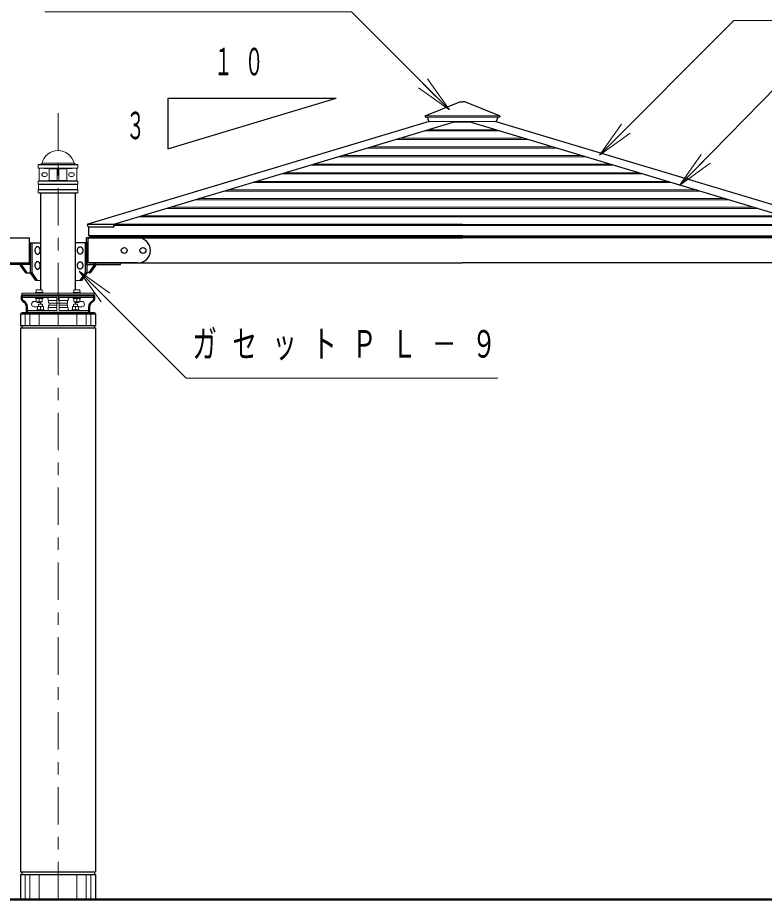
# Model space of a CAD drawing. Units: millimetres on the paper, scale 1:50. Extents: x -365 to 10, y -38 to 257.
# Drawn here: x -267.9 to -208.1, y 58.4 to 129.1 of the extents above; entities that cross this region are included whole.
import ezdxf
from ezdxf.enums import TextEntityAlignment as Align

# ---------------------------------------------------------------- set-up
doc = ezdxf.new("R2010")
doc.units = ezdxf.units.MM
doc.linetypes.add('USER2', pattern=[6, 3, -1, 1, -1])
doc.layers.add('LY_1', color=7, linetype='Continuous', lineweight=25)
doc.styles.add('ＭＳ ゴシック', font='')
doc.styles.get('ＭＳ ゴシック').set_extended_font_data('MS Gothic')

msp = doc.modelspace()

# ---------------------------------------------------------------- linework, layer by layer
at = {"layer": 'LY_1', "lineweight": 13}
for p, q in [((-233.331, 121.689), (-235.452, 123.811)), ((-235.099, 124.164), (-233.331, 121.689)), ((-233.331, 121.689), (-235.806, 123.457)), ((-221.317, 118.059), (-219.549, 120.533)), ((-221.317, 118.059), (-219.196, 120.18)), ((-218.842, 119.826), (-221.317, 118.059)), ((-214.904, 115.62), (-213.164, 118.115)), ((-266.271, 117.282), (-266.251, 117.302)), ((-266.251, 117.302), (-263.131, 117.302)), ((-266.089, 117.302), (-265.971, 117.42)), ((-265.971, 117.42), (-263.411, 117.42)), ((-263.293, 117.302), (-263.411, 117.42)), ((-263.131, 117.302), (-263.111, 117.282)), ((-214.904, 115.62), (-212.806, 117.765)), ((-212.449, 117.415), (-214.904, 115.62)), ((-266.271, 117.282), (-266.271, 117.022)), ((-266.271, 117.282), (-263.111, 117.282)), ((-266.271, 117.022), (-263.111, 117.022)), ((-266.271, 117.022), (-266.251, 117.002)), ((-266.251, 117.002), (-265.429, 116.966)), ((-266.251, 117.002), (-263.131, 117.002)), ((-266.191, 116.997), (-266.191, 116.006)), ((-265.841, 116.652), (-265.701, 116.652)), ((-265.391, 116.964), (-264.761, 116.964)), ((-265.391, 116.926), (-265.391, 116.076)), ((-264.761, 116.962), (-264.761, 116.042)), ((-263.991, 116.964), (-264.621, 116.964)), ((-264.621, 116.962), (-264.621, 116.042)), ((-263.991, 116.926), (-263.991, 116.076)), ((-263.131, 117.002), (-263.953, 116.966)), ((-263.541, 116.652), (-263.681, 116.652)), ((-263.191, 116.997), (-263.191, 116.006)), ((-263.131, 117.002), (-263.111, 117.022)), ((-263.111, 117.282), (-263.111, 117.022)), ((-266.231, 116.002), (-266.271, 115.962)), ((-266.271, 115.962), (-263.111, 115.962)), ((-266.271, 115.962), (-266.271, 115.722)), ((-266.231, 116.002), (-265.429, 116.037)), ((-266.231, 116.002), (-263.151, 116.002)), ((-265.841, 116.352), (-265.701, 116.352)), ((-265.391, 116.038), (-264.761, 116.038)), ((-263.991, 116.038), (-264.621, 116.038)), ((-263.151, 116.002), (-263.953, 116.037)), ((-263.541, 116.352), (-263.681, 116.352)), ((-263.151, 116.002), (-263.111, 115.962)), ((-263.111, 115.962), (-263.111, 115.722)), ((-266.271, 115.722), (-263.111, 115.722)), ((-266.271, 115.722), (-266.251, 115.702)), ((-266.251, 115.302), (-266.271, 115.282)), ((-266.271, 115.282), (-263.111, 115.282)), ((-266.271, 115.282), (-266.271, 115.042)), ((-266.251, 115.702), (-263.131, 115.702)), ((-266.251, 115.702), (-266.251, 115.302)), ((-266.251, 115.302), (-263.131, 115.302)), ((-263.111, 115.722), (-263.131, 115.702)), ((-263.131, 115.702), (-263.131, 115.302)), ((-263.131, 115.302), (-263.111, 115.282)), ((-263.111, 115.282), (-263.111, 115.042)), ((-266.271, 115.042), (-263.111, 115.042)), ((-266.271, 115.042), (-266.231, 115.002)), ((-266.231, 115.002), (-263.151, 115.002)), ((-263.111, 115.042), (-263.151, 115.002)), ((-263.009, 108.769), (-260.888, 106.647)), ((-263.009, 108.769), (-260.534, 107.001)), ((-261.242, 106.294), (-263.009, 108.769)), ((-262.793, 108.02), (-263.293, 108.02)), ((-267.591, 107), (-267.591, 106.819)), ((-261.791, 107), (-267.591, 107)), ((-265.891, 107.064), (-266.491, 107.064)), ((-266.491, 107.064), (-266.491, 107)), ((-266.431, 107.264), (-266.431, 107.064)), ((-265.951, 107.264), (-266.431, 107.264)), ((-265.951, 107.264), (-265.951, 107.064)), ((-265.891, 107.064), (-265.891, 107)), ((-262.891, 107.064), (-263.491, 107.064)), ((-263.491, 107.064), (-263.491, 107)), ((-262.951, 107.264), (-263.431, 107.264)), ((-263.431, 107.264), (-263.431, 107.064)), ((-262.951, 107.264), (-262.951, 107.064)), ((-262.891, 107.064), (-262.891, 107)), ((-261.791, 107), (-261.791, 106.819)), ((-267.591, 106.639), (-264.781, 106.639)), ((-266.591, 106.339), (-266.431, 106.339)), ((-266.491, 106.575), (-266.491, 106.639)), ((-266.491, 106.575), (-265.891, 106.575)), ((-266.431, 106.315), (-266.431, 106.575)), ((-266.431, 106.315), (-265.951, 106.315)), ((-266.351, 106.263), (-266.351, 106.315)), ((-266.351, 106.263), (-266.031, 106.263)), ((-265.931, 106.119), (-266.251, 106.119)), ((-266.251, 106.119), (-266.251, 105.923)), ((-266.191, 106.315), (-266.191, 106.575)), ((-266.031, 106.263), (-266.031, 106.315)), ((-265.951, 106.315), (-265.951, 106.575)), ((-265.931, 106.119), (-265.931, 105.923)), ((-265.891, 106.575), (-265.891, 106.639)), ((-265.491, 106.539), (-265.491, 106.419)), ((-265.451, 106.399), (-265.491, 106.419)), ((-264.781, 106.399), (-265.451, 106.399)), ((-265.451, 106.399), (-265.451, 106.219)), ((-265.411, 106.199), (-265.451, 106.219)), ((-265.451, 106.019), (-265.411, 106.039)), ((-265.451, 106.019), (-265.451, 105.839)), ((-264.781, 106.199), (-265.411, 106.199)), ((-265.411, 106.199), (-265.411, 106.039)), ((-264.781, 106.039), (-265.411, 106.039)), ((-264.781, 106.639), (-264.781, 105.599)), ((-264.641, 106.199), (-264.741, 106.199)), ((-264.601, 106.639), (-264.601, 105.599)), ((-261.791, 106.639), (-264.601, 106.639)), ((-264.601, 106.399), (-263.931, 106.399)), ((-264.601, 106.199), (-263.971, 106.199)), ((-264.601, 106.039), (-263.971, 106.039)), ((-263.971, 106.199), (-263.931, 106.219)), ((-263.971, 106.199), (-263.971, 106.039)), ((-263.931, 106.019), (-263.971, 106.039)), ((-263.931, 106.399), (-263.891, 106.419)), ((-263.931, 106.399), (-263.931, 106.219)), ((-263.931, 106.019), (-263.931, 105.839)), ((-263.891, 106.539), (-263.891, 106.419)), ((-263.491, 106.575), (-263.491, 106.639)), ((-262.891, 106.575), (-263.491, 106.575)), ((-263.451, 106.119), (-263.451, 105.923)), ((-263.131, 106.119), (-263.451, 106.119)), ((-263.431, 106.315), (-263.431, 106.575)), ((-262.951, 106.315), (-263.431, 106.315)), ((-263.351, 106.263), (-263.351, 106.315)), ((-263.031, 106.263), (-263.351, 106.263)), ((-263.191, 106.315), (-263.191, 106.575)), ((-263.131, 106.119), (-263.131, 105.923)), ((-263.031, 106.263), (-263.031, 106.315)), ((-262.951, 106.315), (-262.951, 106.575)), ((-262.791, 106.339), (-262.951, 106.339)), ((-262.891, 106.575), (-262.891, 106.639)), ((-267.316, 105.32), (-267.316, 104.419)), ((-267.191, 105.599), (-264.781, 105.599)), ((-266.941, 105.32), (-266.941, 104.419)), ((-266.591, 105.899), (-266.331, 105.899)), ((-266.391, 105.663), (-265.791, 105.663)), ((-266.391, 105.663), (-266.391, 105.599)), ((-266.331, 105.923), (-265.851, 105.923)), ((-266.331, 105.923), (-266.331, 105.663)), ((-266.191, 105.32), (-266.191, 104.419)), ((-266.091, 105.923), (-266.091, 105.663)), ((-265.851, 105.923), (-265.851, 105.663)), ((-265.791, 105.663), (-265.791, 105.599)), ((-265.491, 105.819), (-265.451, 105.839)), ((-265.491, 105.819), (-265.491, 105.699)), ((-264.781, 105.839), (-265.451, 105.839)), ((-264.691, 105.32), (-264.691, 104.419)), ((-264.601, 105.839), (-263.931, 105.839)), ((-262.191, 105.599), (-264.601, 105.599)), ((-263.891, 105.819), (-263.931, 105.839)), ((-263.891, 105.819), (-263.891, 105.699)), ((-263.591, 105.663), (-263.591, 105.599)), ((-263.591, 105.663), (-262.991, 105.663)), ((-263.051, 105.923), (-263.531, 105.923)), ((-263.531, 105.923), (-263.531, 105.663)), ((-263.291, 105.923), (-263.291, 105.663)), ((-263.191, 105.32), (-263.191, 104.419)), ((-263.051, 105.923), (-263.051, 105.663)), ((-262.791, 105.899), (-263.051, 105.899)), ((-262.991, 105.663), (-262.991, 105.599)), ((-262.441, 105.32), (-262.441, 104.419)), ((-262.066, 105.32), (-262.066, 104.419)), ((-267.316, 60.42), (-267.316, 58.42)), ((-266.941, 60.42), (-266.941, 58.42)), ((-266.191, 60.42), (-266.191, 58.42)), ((-264.691, 60.42), (-264.691, 58.42)), ((-263.191, 60.42), (-263.191, 58.42)), ((-262.441, 60.42), (-262.441, 58.42)), ((-262.066, 60.42), (-262.066, 58.42))]:
    msp.add_line(p, q, dxfattribs=at)
at = {"layer": 'LY_1'}
for p, q in [((-255.898, 122.618), (-255.898, 118.574)), ((-255.898, 122.618), (-242.418, 122.618)), ((-255.898, 118.573), (-242.418, 122.617)), ((-266.089, 115.002), (-266.089, 107.264)), ((-263.293, 107.264), (-263.293, 115.002)), ((-262.231, 111.589), (-262.231, 112.301)), ((-262.496, 108.62), (-262.496, 111.02)), ((-262.369, 108.62), (-262.369, 111.02)), ((-232.291, 111.589), (-262.231, 111.589)), ((-232.291, 111.589), (-202.351, 111.589)), ((-262.228, 108.62), (-261.803, 109.22)), ((-262.1, 108.62), (-261.676, 109.22)), ((-261.803, 109.22), (-261.803, 109.42)), ((-261.676, 109.22), (-261.803, 109.22)), ((-261.676, 109.22), (-261.676, 109.42)), ((-262.92, 108.02), (-262.496, 108.62)), ((-262.793, 108.02), (-262.369, 108.62)), ((-262.1, 108.62), (-262.496, 108.62))]:
    msp.add_line(p, q, dxfattribs=at)
at = {"layer": 'LY_1', "color": 2}
for p, q in [((-235.272, 121.212), (-232.489, 122.319)), ((-232.489, 122.319), (-232.291, 122.319)), ((-232.092, 122.319), (-232.291, 122.319)), ((-229.309, 121.212), (-232.092, 122.319)), ((-235.283, 121.186), (-235.254, 121.112)), ((-235.12, 121.099), (-234.984, 120.759)), ((-229.462, 121.099), (-229.597, 120.759)), ((-229.298, 121.186), (-229.328, 121.112)), ((-262.291, 111.02), (-263.293, 111.02))]:
    msp.add_line(p, q, dxfattribs=at)
at = {"layer": 'LY_1', "linetype": 'USER2', "lineweight": 13}
msp.add_line((-264.691, 58.42), (-264.691, 121.644), dxfattribs=at)
at = {"layer": 'LY_1', "color": 2, "lineweight": 13}
for p, q in [((-235.281, 121.205), (-232.291, 121.205)), ((-235.235, 121.099), (-232.291, 121.099)), ((-229.3, 121.205), (-232.291, 121.205)), ((-229.346, 121.099), (-232.291, 121.099)), ((-234.966, 120.746), (-232.291, 120.746)), ((-229.616, 120.746), (-232.291, 120.746))]:
    msp.add_line(p, q, dxfattribs=at)
at = {"layer": 'LY_1', "color": 131}
for p, q in [((-234.962, 120.746), (-262.315, 112.54)), ((-232.796, 120.746), (-260.252, 112.509)), ((-231.785, 120.746), (-204.33, 112.509)), ((-229.62, 120.746), (-202.267, 112.54)), ((-262.276, 112.301), (-262.336, 112.5)), ((-260.189, 112.301), (-260.252, 112.509)), ((-262.276, 112.301), (-260.189, 112.301)), ((-262.291, 109.5), (-262.291, 111.34)), ((-262.291, 109.42), (-262.291, 111.02)), ((-262.211, 111.42), (-232.291, 111.42)), ((-232.291, 111.484), (-262.191, 111.484)), ((-262.191, 111.42), (-262.191, 111.484)), ((-261.311, 111.42), (-262.191, 111.42)), ((-262.111, 111.42), (-261.271, 111.42)), ((-261.255, 111.589), (-261.255, 111.54)), ((-232.291, 111.484), (-202.391, 111.484)), ((-202.371, 111.42), (-232.291, 111.42)), ((-261.676, 109.42), (-262.291, 109.42)), ((-262.211, 109.42), (-232.291, 109.42)), ((-202.371, 109.42), (-232.291, 109.42))]:
    msp.add_line(p, q, dxfattribs=at)
at = {"layer": 'LY_1', "color": 12, "lineweight": 13}
for p, q in [((-232.981, 120.691), (-232.291, 120.691)), ((-231.601, 120.691), (-232.291, 120.691)), ((-235.279, 120.001), (-232.291, 120.001)), ((-234.965, 120.095), (-232.291, 120.095)), ((-229.617, 120.095), (-232.291, 120.095)), ((-229.302, 120.001), (-232.291, 120.001)), ((-239.563, 118.716), (-232.291, 118.716)), ((-237.578, 119.311), (-232.291, 119.311)), ((-237.264, 119.406), (-232.291, 119.406)), ((-227.318, 119.406), (-232.291, 119.406)), ((-227.003, 119.311), (-232.291, 119.311)), ((-225.019, 118.716), (-232.291, 118.716)), ((-241.861, 118.026), (-232.291, 118.026)), ((-239.877, 118.622), (-232.291, 118.622)), ((-224.705, 118.622), (-232.291, 118.622)), ((-222.72, 118.026), (-232.291, 118.026)), ((-244.16, 117.337), (-232.291, 117.337)), ((-242.176, 117.932), (-232.291, 117.932)), ((-222.406, 117.932), (-232.291, 117.932)), ((-220.421, 117.337), (-232.291, 117.337)), ((-246.459, 116.647), (-232.291, 116.647)), ((-244.475, 117.243), (-232.291, 117.243)), ((-220.107, 117.243), (-232.291, 117.243)), ((-218.123, 116.647), (-232.291, 116.647)), ((-248.758, 115.958), (-232.291, 115.958)), ((-246.773, 116.553), (-232.291, 116.553)), ((-217.808, 116.553), (-232.291, 116.553)), ((-215.824, 115.958), (-232.291, 115.958)), ((-251.371, 115.174), (-232.291, 115.174)), ((-251.057, 115.268), (-232.291, 115.268)), ((-249.072, 115.863), (-232.291, 115.863)), ((-215.509, 115.863), (-232.291, 115.863)), ((-213.525, 115.268), (-232.291, 115.268)), ((-213.211, 115.174), (-232.291, 115.174)), ((-253.67, 114.484), (-232.291, 114.484)), ((-253.355, 114.578), (-232.291, 114.578)), ((-211.226, 114.578), (-232.291, 114.578)), ((-210.912, 114.484), (-232.291, 114.484)), ((-255.968, 113.794), (-232.291, 113.794)), ((-255.654, 113.889), (-232.291, 113.889)), ((-208.927, 113.889), (-232.291, 113.889)), ((-208.613, 113.794), (-232.291, 113.794)), ((-258.267, 113.105), (-232.291, 113.105)), ((-257.953, 113.199), (-232.291, 113.199)), ((-206.629, 113.199), (-232.291, 113.199)), ((-206.314, 113.105), (-232.291, 113.105))]:
    msp.add_line(p, q, dxfattribs=at)
at = {"layer": 'LY_1', "color": 4}
for p, q in [((-232.291, 112.509), (-262.291, 112.509)), ((-232.291, 112.509), (-202.291, 112.509)), ((-271.091, 111.42), (-266.971, 111.42)), ((-266.971, 109.3), (-266.971, 111.42)), ((-266.971, 111.02), (-266.089, 111.02)), ((-266.886, 108.62), (-266.886, 111.02)), ((-266.758, 108.62), (-266.758, 111.02)), ((-271.091, 109.42), (-266.971, 109.42)), ((-266.971, 109.3), (-269.691, 109.3)), ((-267.706, 109.22), (-267.706, 109.3)), ((-267.706, 109.22), (-267.579, 109.22)), ((-267.281, 108.62), (-267.706, 109.22)), ((-267.579, 109.22), (-267.579, 109.3)), ((-267.154, 108.62), (-267.579, 109.22)), ((-267.281, 108.62), (-266.758, 108.62)), ((-266.461, 108.02), (-266.886, 108.62)), ((-266.334, 108.02), (-266.758, 108.62)), ((-267.606, 105.42), (-267.691, 105.32)), ((-261.691, 105.32), (-267.691, 105.32)), ((-267.691, 105.319), (-267.691, 104.419)), ((-261.777, 105.419), (-267.605, 105.419)), ((-261.776, 105.421), (-261.69, 105.321)), ((-261.691, 105.319), (-261.691, 104.419)), ((-267.691, 104.419), (-261.691, 104.419)), ((-267.691, 104.219), (-267.691, 60.62)), ((-267.691, 104.219), (-261.691, 104.219)), ((-267.605, 104.419), (-267.605, 104.219)), ((-261.776, 104.419), (-261.776, 104.219)), ((-261.691, 104.219), (-261.691, 60.62)), ((-267.691, 60.62), (-261.691, 60.62)), ((-267.691, 60.42), (-267.691, 58.42)), ((-267.691, 60.42), (-261.691, 60.42)), ((-267.605, 60.62), (-267.605, 60.42)), ((-261.776, 60.62), (-261.776, 60.42)), ((-261.691, 60.42), (-261.691, 58.42))]:
    msp.add_line(p, q, dxfattribs=at)
at = {"layer": 'LY_1', "color": 4, "lineweight": 13}
for p, q in [((-260.223, 112.415), (-232.291, 112.415)), ((-204.358, 112.415), (-232.291, 112.415)), ((-266.461, 108.02), (-266.089, 108.02))]:
    msp.add_line(p, q, dxfattribs=at)
at = {"layer": 'LY_1', "color": 40}
for p, q in [((-258.291, 111.42), (-262.411, 111.42)), ((-262.411, 109.3), (-262.411, 111.42)), ((-258.291, 109.42), (-262.411, 109.42)), ((-262.411, 109.3), (-259.691, 109.3)), ((-259.691, 109.3), (-259.691, 109.42))]:
    msp.add_line(p, q, dxfattribs=at)
at = {"layer": 'LY_1', "color": 140, "lineweight": 50}
for p, q in [((-267.591, 106.819), (-267.591, 106.536)), ((-267.591, 106.819), (-261.791, 106.819)), ((-261.791, 106.819), (-261.791, 106.536)), ((-267.191, 105.879), (-267.191, 105.419)), ((-267.191, 105.419), (-262.191, 105.419)), ((-262.191, 105.879), (-262.191, 105.419))]:
    msp.add_line(p, q, dxfattribs=at)
at = {"layer": 'LY_1', "lineweight": 50}
msp.add_line((-335.409, 58.42), (-123.688, 58.42), dxfattribs=at)
at = {"layer": 'LY_1', "lineweight": 13}
for points in [[(-233.331, 121.689), (-241.183, 129.542), (-265.762, 129.542)], [(-221.317, 118.059), (-210.537, 128.839), (-192.252, 128.839)], [(-214.904, 115.62), (-207.088, 123.612), (-180.088, 123.612)], [(-263.009, 108.769), (-254.415, 100.174), (-229.46, 100.174)]]:
    msp.add_lwpolyline(points, dxfattribs=at)
at = {"layer": 'LY_1', "color": 4}
for points in [[(-266.334, 110.72), (-266.353, 110.718), (-266.371, 110.715), (-266.389, 110.709), (-266.407, 110.701), (-266.424, 110.691), (-266.44, 110.679), (-266.456, 110.665), (-266.47, 110.649), (-266.484, 110.632), (-266.497, 110.612), (-266.508, 110.592), (-266.518, 110.57), (-266.526, 110.546), (-266.533, 110.522), (-266.539, 110.497), (-266.543, 110.472), (-266.545, 110.446), (-266.546, 110.42), (-266.545, 110.393), (-266.543, 110.367), (-266.539, 110.342), (-266.533, 110.317), (-266.526, 110.293), (-266.518, 110.27), (-266.508, 110.247), (-266.497, 110.227), (-266.484, 110.207), (-266.47, 110.19), (-266.456, 110.174), (-266.44, 110.16), (-266.424, 110.148), (-266.407, 110.138), (-266.389, 110.13), (-266.371, 110.124), (-266.353, 110.121), (-266.334, 110.12), (-266.316, 110.121), (-266.297, 110.124), (-266.279, 110.13), (-266.261, 110.138), (-266.244, 110.148), (-266.228, 110.16), (-266.212, 110.174), (-266.198, 110.19), (-266.184, 110.207), (-266.172, 110.227), (-266.16, 110.247), (-266.15, 110.27), (-266.142, 110.293), (-266.135, 110.317), (-266.129, 110.342), (-266.125, 110.367), (-266.123, 110.393), (-266.122, 110.42), (-266.123, 110.446), (-266.125, 110.472), (-266.129, 110.497), (-266.135, 110.522), (-266.142, 110.546), (-266.15, 110.57), (-266.16, 110.592), (-266.172, 110.612), (-266.184, 110.632), (-266.198, 110.649), (-266.212, 110.665), (-266.228, 110.679), (-266.244, 110.691), (-266.261, 110.701), (-266.279, 110.709), (-266.297, 110.715), (-266.316, 110.718)], [(-266.334, 109.52), (-266.353, 109.518), (-266.371, 109.515), (-266.389, 109.509), (-266.407, 109.501), (-266.424, 109.491), (-266.44, 109.479), (-266.456, 109.465), (-266.47, 109.449), (-266.484, 109.432), (-266.497, 109.412), (-266.508, 109.392), (-266.518, 109.37), (-266.526, 109.346), (-266.533, 109.322), (-266.539, 109.297), (-266.543, 109.272), (-266.545, 109.246), (-266.546, 109.22), (-266.545, 109.193), (-266.543, 109.167), (-266.539, 109.142), (-266.533, 109.117), (-266.526, 109.093), (-266.518, 109.07), (-266.508, 109.047), (-266.497, 109.027), (-266.484, 109.007), (-266.47, 108.99), (-266.456, 108.974), (-266.44, 108.96), (-266.424, 108.948), (-266.407, 108.938), (-266.389, 108.93), (-266.371, 108.924), (-266.353, 108.921), (-266.334, 108.92), (-266.316, 108.921), (-266.297, 108.924), (-266.279, 108.93), (-266.261, 108.938), (-266.244, 108.948), (-266.228, 108.96), (-266.212, 108.974), (-266.198, 108.99), (-266.184, 109.007), (-266.172, 109.027), (-266.16, 109.047), (-266.15, 109.07), (-266.142, 109.093), (-266.135, 109.117), (-266.129, 109.142), (-266.125, 109.167), (-266.123, 109.193), (-266.122, 109.22), (-266.123, 109.246), (-266.125, 109.272), (-266.129, 109.297), (-266.135, 109.322), (-266.142, 109.346), (-266.15, 109.37), (-266.16, 109.392), (-266.172, 109.412), (-266.184, 109.432), (-266.198, 109.449), (-266.212, 109.465), (-266.228, 109.479), (-266.244, 109.491), (-266.261, 109.501), (-266.279, 109.509), (-266.297, 109.515), (-266.316, 109.518)]]:
    msp.add_lwpolyline(points, close=True, dxfattribs=at)
at = {"layer": 'LY_1'}
for points in [[(-262.92, 110.72), (-262.902, 110.718), (-262.883, 110.715), (-262.865, 110.709), (-262.848, 110.701), (-262.831, 110.691), (-262.814, 110.679), (-262.799, 110.665), (-262.784, 110.649), (-262.77, 110.632), (-262.758, 110.612), (-262.746, 110.592), (-262.737, 110.57), (-262.728, 110.546), (-262.721, 110.522), (-262.715, 110.497), (-262.711, 110.472), (-262.709, 110.446), (-262.708, 110.42), (-262.709, 110.393), (-262.711, 110.367), (-262.715, 110.342), (-262.721, 110.317), (-262.728, 110.293), (-262.737, 110.27), (-262.746, 110.247), (-262.758, 110.227), (-262.77, 110.207), (-262.784, 110.19), (-262.799, 110.174), (-262.814, 110.16), (-262.831, 110.148), (-262.848, 110.138), (-262.865, 110.13), (-262.883, 110.124), (-262.902, 110.121), (-262.92, 110.12), (-262.939, 110.121), (-262.957, 110.124), (-262.975, 110.13), (-262.993, 110.138), (-263.01, 110.148), (-263.026, 110.16), (-263.042, 110.174), (-263.057, 110.19), (-263.07, 110.207), (-263.083, 110.227), (-263.094, 110.247), (-263.104, 110.27), (-263.112, 110.293), (-263.12, 110.317), (-263.125, 110.342), (-263.129, 110.367), (-263.132, 110.393), (-263.132, 110.42), (-263.132, 110.446), (-263.129, 110.472), (-263.125, 110.497), (-263.12, 110.522), (-263.112, 110.546), (-263.104, 110.57), (-263.094, 110.592), (-263.083, 110.612), (-263.07, 110.632), (-263.057, 110.649), (-263.042, 110.665), (-263.026, 110.679), (-263.01, 110.691), (-262.993, 110.701), (-262.975, 110.709), (-262.957, 110.715), (-262.939, 110.718)], [(-262.92, 109.52), (-262.902, 109.518), (-262.883, 109.515), (-262.865, 109.509), (-262.848, 109.501), (-262.831, 109.491), (-262.814, 109.479), (-262.799, 109.465), (-262.784, 109.449), (-262.77, 109.432), (-262.758, 109.412), (-262.746, 109.392), (-262.737, 109.37), (-262.728, 109.346), (-262.721, 109.322), (-262.715, 109.297), (-262.711, 109.272), (-262.709, 109.246), (-262.708, 109.22), (-262.709, 109.193), (-262.711, 109.167), (-262.715, 109.142), (-262.721, 109.117), (-262.728, 109.093), (-262.737, 109.07), (-262.746, 109.047), (-262.758, 109.027), (-262.77, 109.007), (-262.784, 108.99), (-262.799, 108.974), (-262.814, 108.96), (-262.831, 108.948), (-262.848, 108.938), (-262.865, 108.93), (-262.883, 108.924), (-262.902, 108.921), (-262.92, 108.92), (-262.939, 108.921), (-262.957, 108.924), (-262.975, 108.93), (-262.993, 108.938), (-263.01, 108.948), (-263.026, 108.96), (-263.042, 108.974), (-263.057, 108.99), (-263.07, 109.007), (-263.083, 109.027), (-263.094, 109.047), (-263.104, 109.07), (-263.112, 109.093), (-263.12, 109.117), (-263.125, 109.142), (-263.129, 109.167), (-263.132, 109.193), (-263.132, 109.22), (-263.132, 109.246), (-263.129, 109.272), (-263.125, 109.297), (-263.12, 109.322), (-263.112, 109.346), (-263.104, 109.37), (-263.094, 109.392), (-263.083, 109.412), (-263.07, 109.432), (-263.057, 109.449), (-263.042, 109.465), (-263.026, 109.479), (-263.01, 109.491), (-262.993, 109.501), (-262.975, 109.509), (-262.957, 109.515), (-262.939, 109.518)]]:
    msp.add_lwpolyline(points, close=True, dxfattribs=at)
at = {"layer": 'LY_1', "color": 40}
for centre in [(-259.391, 110.42), (-257.891, 110.42)]:
    msp.add_circle(centre, 0.24, dxfattribs=at)
at = {"layer": 'LY_1', "color": 2}
for centre, start, end in [((-235.265, 121.193), 111.7, 201.7), ((-235.235, 121.119), 201.7, 270), ((-229.346, 121.119), 270, 338.3), ((-229.317, 121.193), 338.3, 68.3), ((-234.966, 120.766), 196.7, 270), ((-229.616, 120.766), 270, 343.3)]:
    msp.add_arc(centre, 0.02, start, end, dxfattribs=at)
at = {"layer": 'LY_1', "lineweight": 13}
for centre, radius, start, end in [((-264.691, 117.1), 1.319, 14.00253, 165.99746), ((-265.841, 116.502), 0.15, 90, 270), ((-265.701, 116.502), 0.15, 270, 90), ((-265.431, 116.926), 0.04, 0, 87.5), ((-264.801, 116.962), 0.04, 0, 90), ((-264.581, 116.962), 0.04, 90, 180), ((-263.951, 116.926), 0.04, 92.5, 180), ((-263.681, 116.502), 0.15, 90, 270), ((-263.541, 116.502), 0.15, 270, 90), ((-265.431, 116.076), 0.04, 272.5, 0), ((-264.801, 116.042), 0.04, 270, 0), ((-264.581, 116.042), 0.04, 180, 270), ((-263.951, 116.076), 0.04, 180, 267.5), ((-266.591, 106.119), 0.22, 90.00001, 267.3386), ((-266.291, 106.119), 0.22, 0.00016, 40.88696), ((-265.591, 106.539), 0.1, 0, 90), ((-263.791, 106.539), 0.1, 89.99999, 180), ((-263.091, 106.119), 0.22, 139.11303, 179.99984), ((-262.791, 106.119), 0.22, 270, 90), ((-265.591, 105.699), 0.1, 270, 0), ((-263.791, 105.699), 0.1, 179.99999, 270)]:
    msp.add_arc(centre, radius, start, end, dxfattribs=at)
at = {"layer": 'LY_1', "color": 131}
for centre, radius, start, end in [((-262.306, 112.509), 0.032, 106.69924, 196.69924), ((-262.211, 111.34), 0.08, 90, 180), ((-261.311, 111.54), 0.056, 270, 0), ((-262.211, 109.5), 0.08, 180, 270)]:
    msp.add_arc(centre, radius, start, end, dxfattribs=at)
at = {"layer": 'LY_1', "color": 40}
msp.add_arc((-258.291, 110.42), 1, 270, 90, dxfattribs=at)
at = {"layer": 'LY_1', "color": 140, "lineweight": 50}
for centre, radius, start, end in [((-267.391, 106.536), 0.2, 180, 242.74229), ((-267.729, 105.879), 0.538, 0, 62.74229), ((-261.653, 105.879), 0.538, 117.25771, 179.99999), ((-261.991, 106.536), 0.2, 297.25771, 0)]:
    msp.add_arc(centre, radius, start, end, dxfattribs=at)

# ---------------------------------------------------------------- texts
at = {"layer": 'LY_1', "style": 'ＭＳ ゴシック', "width": 0.5}
msp.add_text('３', height=2.199, dxfattribs=at).set_placement((-258.485, 120.437), align=Align.MIDDLE_CENTER)
at = {"layer": 'LY_1', "char_height": 2.199, "style": 'ＭＳ ゴシック'}
for s, insert, attachment_point in [('\\T1.64;\\W0.5;１０', (-249.73, 125.537), 5), ('\\T1.64;\\W0.65;ガセットＰＬ－９', (-253.914, 102.824), 4)]:
    msp.add_mtext(s, dxfattribs=dict(at, insert=insert, attachment_point=attachment_point))

doc.saveas('drawing.dxf')
